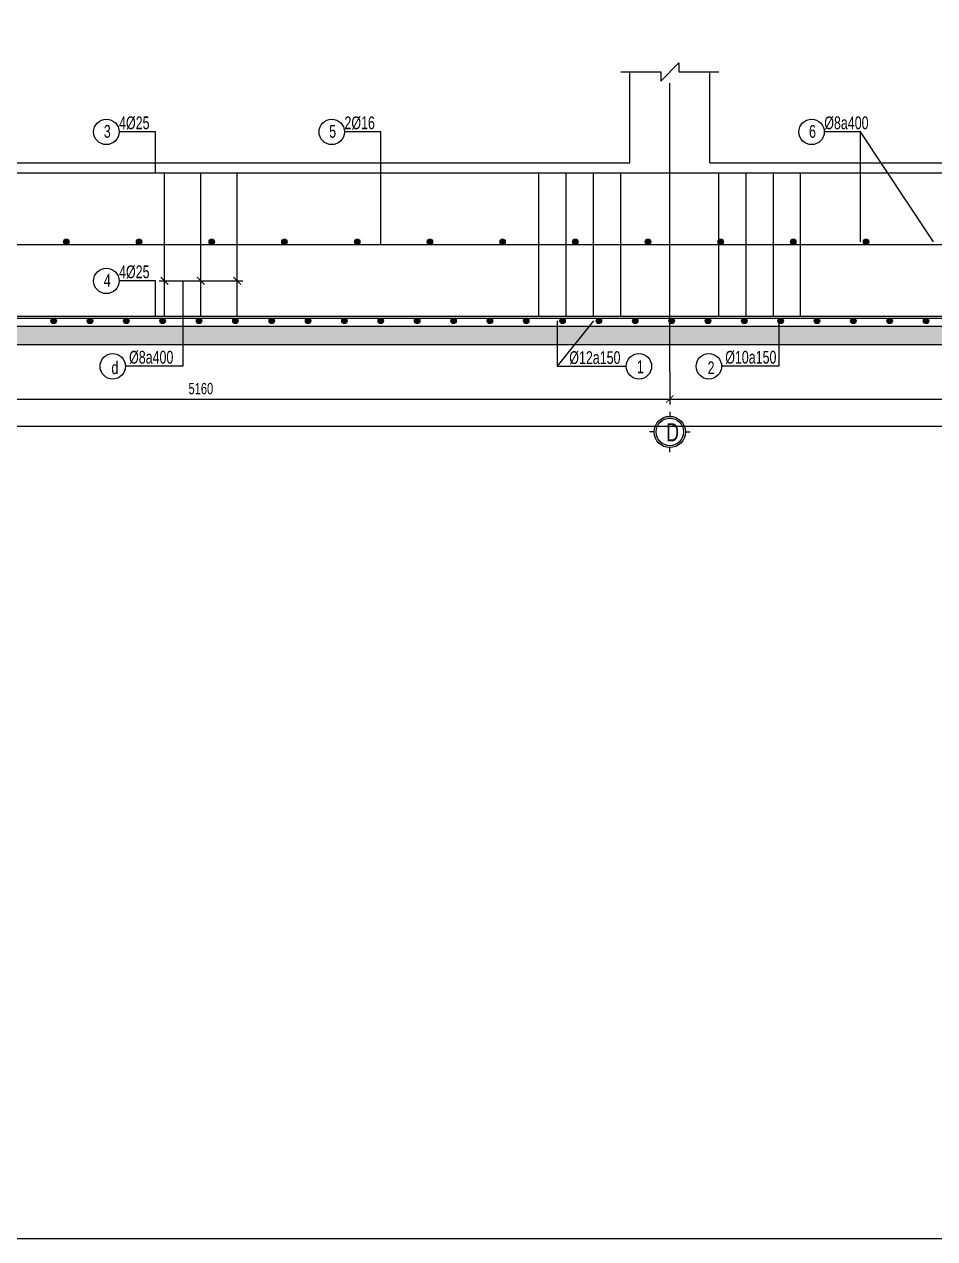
# Model space of a CAD drawing. Header units: inches. Extents: x 442278 to 842836, y -356313 to 59457.
# Drawn here: x 754508 to 759517, y -6372 to 312 of the extents above; entities that cross this region are included whole.
import ezdxf

# ---------------------------------------------------------------- set-up
doc = ezdxf.new("R2010")
doc.units = ezdxf.units.IN
doc.header["$LTSCALE"] = 250
doc.header["$MEASUREMENT"] = 0
doc.linetypes.add('HIDDEN', pattern=[9.525, 6.35, -3.175])
for name, color, linetype in [('LA.BT', 7, 'Continuous'), ('LA.DIM', 251, 'Continuous'), ('LA.DUT', 251, 'HIDDEN'), ('LA.KHAC', 252, 'Continuous'), ('LA.TC', 3, 'Continuous'), ('LA.TD', 30, 'Continuous'), ('LA.TEXT', 60, 'Continuous'), ('XDIT-MANH', 252, 'Continuous')]:
    doc.layers.add(name, color=color, linetype=linetype)
doc.styles.add('S.STEXT', font='arial.ttf', dxfattribs={"width": 0.7})
doc.styles.get("Standard").update_dxf_attribs({"font": 'arial.ttf'})
doc.dimstyles.new('S.DIM25', dxfattribs={"dimtxt": 62.5, "dimasz": 40, "dimexe": 30, "dimexo": 0, "dimgap": 25, "dimtad": 1, "dimdec": 0, "dimzin": 13, "dimdsep": 46, "dimtxsty": 'S.STEXT', "dimblk": 'ARCHTICK', "dimcen": 0, "dimdle": 25, "dimclrd": 251, "dimclre": 251, "dimclrt": 60, "dimadec": 0, "dimazin": 0, "dimtfac": 1, "dimtdec": 0, "dimtix": 1, "dimtmove": 2, "dimatfit": 3, "dimfxl": 1, "dimtolj": 1, "dimtzin": 13, "dimarcsym": 0})
doc.dimstyles.get("Standard").update_dxf_attribs({"dimtxt": 0.18, "dimasz": 0.18, "dimexe": 0.18, "dimexo": 0.0625, "dimgap": 0.09, "dimtad": 0, "dimtih": 1, "dimtoh": 1, "dimdec": 0, "dimzin": 0, "dimdsep": 46, "dimtxsty": 'Standard', "dimcen": 0.09, "dimadec": 8, "dimazin": 0, "dimtfac": 1, "dimtdec": 0, "dimtofl": 0, "dimtmove": 0, "dimatfit": 3, "dimfxl": 1, "dimtolj": 1, "dimtzin": 0, "dimarcsym": 0})
pattern_1 = [(50, (-524983.5074, -464989.659), (7.172601826, -0.62752135), [0.75, -8.25]), (355, (-524983.5074, -464989.659), (-1.387513336, 7.521921337), [0.6, -6.6]), (100.45144446, (-524982.91, -464989.711), (5.785088467, 6.89439991), [0.63740192, -7.01142112]), (46.1842, (-524983.507, -464987.659), (10.672413307, -1.65519281), [1.125, -12.375]), (96.6356355, (-524982.618, -464987.797), (9.34661946, 9.74118601), [0.95610342, -10.5171376]), (351.184164, (-524983.507, -464987.659), (9.34661945, 9.741186), [0.9, -9.90000001]), (21, (-524982.5074, -464988.159), (5.96907052, -4.026188907), [0.75, -8.25]), (326, (-524982.5074, -464988.159), (2.43315332, 7.25150045), [0.6, -6.6]), (71.45144474, (-524982.01, -464988.494), (8.402223767, 3.225311528), [0.6374019, -7.01142112]), (37.5, (-524983.5074, -464989.6588), (0.121598553, 3.3289385383), [0, -6.52, 0, -6.7, 0, -6.625]), (7.5, (-524983.5074, -464989.6588), (2.630695374, 3.944117119), [0, -3.82, 0, -6.37, 0, -2.525]), (327.5, (-524985.7374, -464989.6588), (5.3382243617, -0.2255487173), [0, -2.5, 0, -7.8, 0, -10.35]), (317.5, (-524986.7374, -464989.6588), (5.831861693, 1.001049823), [0, -3.25, 0, -5.18, 0, -7.35])]

# ---------------------------------------------------------------- blocks, each defined once
blk = doc.blocks.new('_ArchTick')
at = {"color": 0, "linetype": 'ByBlock', "const_width": 0.15}
blk.add_lwpolyline([(-0.5, -0.5), (0.5, 0.5)], dxfattribs=at)
blk = doc.blocks.new('*D1187')
at = {"layer": 'DEFPOINTS', "color": 0, "transparency": 16777216}
for p in [(744489.5, -1600.7), (762269.5, -1600.7), (762269.5, -1900.7)]:
    blk.add_point(p, dxfattribs=at)
at = {"layer": 'LA.DIM', "color": 251, "lineweight": -2, "transparency": 16777216}
for p, q in [((744489.5, -1600.7), (744489.5, -1930.7)), ((762269.5, -1600.7), (762269.5, -1930.7)), ((744464.5, -1900.7), (762294.5, -1900.7))]:
    blk.add_line(p, q, dxfattribs=at)
at = {"layer": 'LA.DIM', "color": 251, "lineweight": -2, "transparency": 16777216, "xscale": 40, "yscale": 40, "zscale": 40, "rotation": 180}
blk.add_blockref('_ArchTick', (744489.5, -1900.7), dxfattribs=at)
at = {"layer": 'LA.DIM', "color": 251, "lineweight": -2, "transparency": 16777216, "xscale": 40, "yscale": 40, "zscale": 40}
blk.add_blockref('_ArchTick', (762269.5, -1900.7), dxfattribs=at)
at = {"layer": 'LA.DIM', "color": 60, "transparency": 16777216, "insert": (753379.5, -1843.7), "char_height": 62.5, "attachment_point": 5, "style": 'S.STEXT'}
blk.add_mtext('\\A1;17780', dxfattribs=at)
blk = doc.blocks.new('*D1168')
at = {"layer": 'DEFPOINTS', "color": 0, "transparency": 16777216}
for p in [(744489.5, -1600.7), (762269.5, -1600.7), (762269.5, -1900.7)]:
    blk.add_point(p, dxfattribs=at)
at = {"layer": 'LA.DIM', "color": 251, "lineweight": -2, "transparency": 16777216}
for p, q in [((744489.5, -1600.7), (744489.5, -1930.7)), ((762269.5, -1600.7), (762269.5, -1930.7)), ((744464.5, -1900.7), (762294.5, -1900.7))]:
    blk.add_line(p, q, dxfattribs=at)
at = {"layer": 'LA.DIM', "color": 251, "lineweight": -2, "transparency": 16777216, "xscale": 40, "yscale": 40, "zscale": 40, "rotation": 180}
blk.add_blockref('_ArchTick', (744489.5, -1900.7), dxfattribs=at)
at = {"layer": 'LA.DIM', "color": 251, "lineweight": -2, "transparency": 16777216, "xscale": 40, "yscale": 40, "zscale": 40}
blk.add_blockref('_ArchTick', (762269.5, -1900.7), dxfattribs=at)
at = {"layer": 'LA.DIM', "color": 60, "transparency": 16777216, "insert": (753379.5, -1843.7), "char_height": 62.5, "attachment_point": 5, "style": 'S.STEXT'}
blk.add_mtext('\\A1;17780', dxfattribs=at)
blk = doc.blocks.new('*D1191')
at = {"layer": 'DEFPOINTS', "color": 0, "transparency": 16777216}
for p in [(744489.5, -1600.7), (762269.5, -1600.7), (762269.5, -1900.7)]:
    blk.add_point(p, dxfattribs=at)
at = {"layer": 'LA.DIM', "color": 251, "lineweight": -2, "transparency": 16777216}
for p, q in [((744489.5, -1600.7), (744489.5, -1930.7)), ((762269.5, -1600.7), (762269.5, -1930.7)), ((744464.5, -1900.7), (762294.5, -1900.7))]:
    blk.add_line(p, q, dxfattribs=at)
at = {"layer": 'LA.DIM', "color": 251, "lineweight": -2, "transparency": 16777216, "xscale": 40, "yscale": 40, "zscale": 40, "rotation": 180}
blk.add_blockref('_ArchTick', (744489.5, -1900.7), dxfattribs=at)
at = {"layer": 'LA.DIM', "color": 251, "lineweight": -2, "transparency": 16777216, "xscale": 40, "yscale": 40, "zscale": 40}
blk.add_blockref('_ArchTick', (762269.5, -1900.7), dxfattribs=at)
at = {"layer": 'LA.DIM', "color": 60, "transparency": 16777216, "insert": (753379.5, -1843.7), "char_height": 62.5, "attachment_point": 5, "style": 'S.STEXT'}
blk.add_mtext('\\A1;17780', dxfattribs=at)
blk = doc.blocks.new('*D1188')
at = {"layer": 'DEFPOINTS', "color": 0, "transparency": 16777216}
for p in [(752899.5, -1600.7), (758059.5, -1600.7), (758059.5, -1750.7)]:
    blk.add_point(p, dxfattribs=at)
at = {"layer": 'LA.DIM', "color": 251, "lineweight": -2, "transparency": 16777216}
for p, q in [((752899.5, -1600.7), (752899.5, -1780.7)), ((758059.5, -1600.7), (758059.5, -1780.7)), ((752874.5, -1750.7), (758084.5, -1750.7))]:
    blk.add_line(p, q, dxfattribs=at)
at = {"layer": 'LA.DIM', "color": 251, "lineweight": -2, "transparency": 16777216, "xscale": 40, "yscale": 40, "zscale": 40, "rotation": 180}
blk.add_blockref('_ArchTick', (752899.5, -1750.7), dxfattribs=at)
at = {"layer": 'LA.DIM', "color": 251, "lineweight": -2, "transparency": 16777216, "xscale": 40, "yscale": 40, "zscale": 40}
blk.add_blockref('_ArchTick', (758059.5, -1750.7), dxfattribs=at)
at = {"layer": 'LA.DIM', "color": 60, "transparency": 16777216, "insert": (755479.5, -1693.7), "char_height": 62.5, "attachment_point": 5, "style": 'S.STEXT'}
blk.add_mtext('\\A1;5160', dxfattribs=at)
blk = doc.blocks.new('*D1189')
at = {"layer": 'DEFPOINTS', "color": 0, "transparency": 16777216}
for p in [(744489.5, -1600.7), (762269.5, -1600.7), (762269.5, -1900.7)]:
    blk.add_point(p, dxfattribs=at)
at = {"layer": 'LA.DIM', "color": 251, "lineweight": -2, "transparency": 16777216}
for p, q in [((744489.5, -1600.7), (744489.5, -1930.7)), ((762269.5, -1600.7), (762269.5, -1930.7)), ((744464.5, -1900.7), (762294.5, -1900.7))]:
    blk.add_line(p, q, dxfattribs=at)
at = {"layer": 'LA.DIM', "color": 251, "lineweight": -2, "transparency": 16777216, "xscale": 40, "yscale": 40, "zscale": 40, "rotation": 180}
blk.add_blockref('_ArchTick', (744489.5, -1900.7), dxfattribs=at)
at = {"layer": 'LA.DIM', "color": 251, "lineweight": -2, "transparency": 16777216, "xscale": 40, "yscale": 40, "zscale": 40}
blk.add_blockref('_ArchTick', (762269.5, -1900.7), dxfattribs=at)
at = {"layer": 'LA.DIM', "color": 60, "transparency": 16777216, "insert": (753379.5, -1843.7), "char_height": 62.5, "attachment_point": 5, "style": 'S.STEXT'}
blk.add_mtext('\\A1;17780', dxfattribs=at)
blk = doc.blocks.new('*D1199')
at = {"layer": 'DEFPOINTS', "color": 0, "transparency": 16777216}
for p in [(758059.5, -1600.7), (762269.5, -1600.7), (762269.5, -1750.7)]:
    blk.add_point(p, dxfattribs=at)
at = {"layer": 'LA.DIM', "color": 251, "lineweight": -2, "transparency": 16777216}
for p, q in [((758059.5, -1600.7), (758059.5, -1780.7)), ((762269.5, -1600.7), (762269.5, -1780.7)), ((758034.5, -1750.7), (762294.5, -1750.7))]:
    blk.add_line(p, q, dxfattribs=at)
at = {"layer": 'LA.DIM', "color": 251, "lineweight": -2, "transparency": 16777216, "xscale": 40, "yscale": 40, "zscale": 40, "rotation": 180}
blk.add_blockref('_ArchTick', (758059.5, -1750.7), dxfattribs=at)
at = {"layer": 'LA.DIM', "color": 251, "lineweight": -2, "transparency": 16777216, "xscale": 40, "yscale": 40, "zscale": 40}
blk.add_blockref('_ArchTick', (762269.5, -1750.7), dxfattribs=at)
at = {"layer": 'LA.DIM', "color": 60, "transparency": 16777216, "insert": (760164.5, -1693.7), "char_height": 62.5, "attachment_point": 5, "style": 'S.STEXT'}
blk.add_mtext('\\A1;4210', dxfattribs=at)
blk = doc.blocks.new('*D1200')
at = {"layer": 'DEFPOINTS', "color": 0, "transparency": 16777216}
for p in [(744489.5, -1600.7), (762269.5, -1600.7), (762269.5, -1900.7)]:
    blk.add_point(p, dxfattribs=at)
at = {"layer": 'LA.DIM', "color": 251, "lineweight": -2, "transparency": 16777216}
for p, q in [((744489.5, -1600.7), (744489.5, -1930.7)), ((762269.5, -1600.7), (762269.5, -1930.7)), ((744464.5, -1900.7), (762294.5, -1900.7))]:
    blk.add_line(p, q, dxfattribs=at)
at = {"layer": 'LA.DIM', "color": 251, "lineweight": -2, "transparency": 16777216, "xscale": 40, "yscale": 40, "zscale": 40, "rotation": 180}
blk.add_blockref('_ArchTick', (744489.5, -1900.7), dxfattribs=at)
at = {"layer": 'LA.DIM', "color": 251, "lineweight": -2, "transparency": 16777216, "xscale": 40, "yscale": 40, "zscale": 40}
blk.add_blockref('_ArchTick', (762269.5, -1900.7), dxfattribs=at)
at = {"layer": 'LA.DIM', "color": 60, "transparency": 16777216, "insert": (753379.5, -1843.7), "char_height": 62.5, "attachment_point": 5, "style": 'S.STEXT'}
blk.add_mtext('\\A1;17780', dxfattribs=at)

msp = doc.modelspace()

# ---------------------------------------------------------------- hatches: boundary and pattern name
at = {"layer": 'LA.DIM'}
h = msp.add_hatch(dxfattribs=at)
h.set_pattern_fill('AR-CONC', color=256, style=0)
h.set_pattern_definition(pattern_1)
h.paths.add_polyline_path([(743689.49, -1350.66), (763069.49, -1350.66), (763069.49, -1450.66), (743689.49, -1450.66)], flags=16)
h = msp.add_hatch(dxfattribs=at)
h.set_pattern_fill('AR-CONC', color=256, style=0)
h.set_pattern_definition(pattern_1)
h.paths.add_polyline_path([(743689.49, -1350.66), (763069.49, -1350.66), (763069.49, -1450.66), (743689.49, -1450.66)], flags=16)
h = msp.add_hatch(dxfattribs=at)
h.set_pattern_fill('AR-CONC', color=256, style=0)
h.set_pattern_definition(pattern_1)
h.paths.add_polyline_path([(743689.49, -1350.66), (763069.49, -1350.66), (763069.49, -1450.66), (743689.49, -1450.66)], flags=16)
h = msp.add_hatch(dxfattribs=at)
h.set_pattern_fill('AR-CONC', color=256, style=0)
h.set_pattern_definition(pattern_1)
h.paths.add_polyline_path([(743689.49, -1350.66), (763069.49, -1350.66), (763069.49, -1450.66), (743689.49, -1450.66)], flags=16)
h = msp.add_hatch(dxfattribs=at)
h.set_pattern_fill('AR-CONC', color=256, style=0)
h.set_pattern_definition(pattern_1)
h.paths.add_polyline_path([(743689.49, -1350.66), (763069.49, -1350.66), (763069.49, -1450.66), (743689.49, -1450.66)], flags=16)
at = {"layer": 'LA.KHAC'}
h = msp.add_hatch(color=256, dxfattribs=at)
edge = h.paths.add_edge_path(flags=16)
edge.add_arc((754739.49, -885.66), 15, 0, 360)
h = msp.add_hatch(color=256, dxfattribs=at)
edge = h.paths.add_edge_path(flags=16)
edge.add_arc((755139.49, -885.66), 15, 0, 360)
h = msp.add_hatch(color=256, dxfattribs=at)
edge = h.paths.add_edge_path(flags=16)
edge.add_arc((755539.49, -885.66), 15, 0, 360)
h = msp.add_hatch(color=256, dxfattribs=at)
edge = h.paths.add_edge_path(flags=16)
edge.add_arc((755939.49, -885.66), 15, 0, 360)
h = msp.add_hatch(color=256, dxfattribs=at)
edge = h.paths.add_edge_path(flags=16)
edge.add_arc((756339.49, -885.66), 15, 0, 360)
h = msp.add_hatch(color=256, dxfattribs=at)
edge = h.paths.add_edge_path(flags=16)
edge.add_arc((756739.49, -885.66), 15, 0, 360)
h = msp.add_hatch(color=256, dxfattribs=at)
edge = h.paths.add_edge_path(flags=16)
edge.add_arc((757139.49, -885.66), 15, 0, 360)
h = msp.add_hatch(color=256, dxfattribs=at)
edge = h.paths.add_edge_path(flags=16)
edge.add_arc((757539.49, -885.66), 15, 0, 360)
h = msp.add_hatch(color=256, dxfattribs=at)
edge = h.paths.add_edge_path(flags=16)
edge.add_arc((757939.49, -885.66), 15, 0, 360)
h = msp.add_hatch(color=256, dxfattribs=at)
edge = h.paths.add_edge_path(flags=16)
edge.add_arc((758339.49, -885.66), 15, 0, 360)
h = msp.add_hatch(color=256, dxfattribs=at)
edge = h.paths.add_edge_path(flags=16)
edge.add_arc((758739.49, -885.66), 15, 0, 360)
h = msp.add_hatch(color=256, dxfattribs=at)
edge = h.paths.add_edge_path(flags=16)
edge.add_arc((759139.49, -885.66), 15, 0, 360)
h = msp.add_hatch(color=256, dxfattribs=at)
edge = h.paths.add_edge_path(flags=16)
edge.add_arc((754669.49, -1320.66), 15, 0, 360)
h = msp.add_hatch(color=256, dxfattribs=at)
edge = h.paths.add_edge_path(flags=16)
edge.add_arc((754669.49, -1320.66), 15, 0, 360)
h = msp.add_hatch(color=256, dxfattribs=at)
edge = h.paths.add_edge_path(flags=16)
edge.add_arc((754669.49, -1320.66), 15, 0, 360)
h = msp.add_hatch(color=256, dxfattribs=at)
edge = h.paths.add_edge_path(flags=16)
edge.add_arc((754669.49, -1320.66), 15, 0, 360)
h = msp.add_hatch(color=256, dxfattribs=at)
edge = h.paths.add_edge_path(flags=16)
edge.add_arc((754669.49, -1320.66), 15, 0, 360)
h = msp.add_hatch(color=256, dxfattribs=at)
edge = h.paths.add_edge_path(flags=16)
edge.add_arc((754869.49, -1320.66), 15, 0, 360)
h = msp.add_hatch(color=256, dxfattribs=at)
edge = h.paths.add_edge_path(flags=16)
edge.add_arc((754869.49, -1320.66), 15, 0, 360)
h = msp.add_hatch(color=256, dxfattribs=at)
edge = h.paths.add_edge_path(flags=16)
edge.add_arc((754869.49, -1320.66), 15, 0, 360)
h = msp.add_hatch(color=256, dxfattribs=at)
edge = h.paths.add_edge_path(flags=16)
edge.add_arc((754869.49, -1320.66), 15, 0, 360)
h = msp.add_hatch(color=256, dxfattribs=at)
edge = h.paths.add_edge_path(flags=16)
edge.add_arc((754869.49, -1320.66), 15, 0, 360)
h = msp.add_hatch(color=256, dxfattribs=at)
edge = h.paths.add_edge_path(flags=16)
edge.add_arc((755069.49, -1320.66), 15, 0, 360)
h = msp.add_hatch(color=256, dxfattribs=at)
edge = h.paths.add_edge_path(flags=16)
edge.add_arc((755069.49, -1320.66), 15, 0, 360)
h = msp.add_hatch(color=256, dxfattribs=at)
edge = h.paths.add_edge_path(flags=16)
edge.add_arc((755069.49, -1320.66), 15, 0, 360)
h = msp.add_hatch(color=256, dxfattribs=at)
edge = h.paths.add_edge_path(flags=16)
edge.add_arc((755069.49, -1320.66), 15, 0, 360)
h = msp.add_hatch(color=256, dxfattribs=at)
edge = h.paths.add_edge_path(flags=16)
edge.add_arc((755069.49, -1320.66), 15, 0, 360)
h = msp.add_hatch(color=256, dxfattribs=at)
edge = h.paths.add_edge_path(flags=16)
edge.add_arc((755269.49, -1320.66), 15, 0, 360)
h = msp.add_hatch(color=256, dxfattribs=at)
edge = h.paths.add_edge_path(flags=16)
edge.add_arc((755269.49, -1320.66), 15, 0, 360)
h = msp.add_hatch(color=256, dxfattribs=at)
edge = h.paths.add_edge_path(flags=16)
edge.add_arc((755269.49, -1320.66), 15, 0, 360)
h = msp.add_hatch(color=256, dxfattribs=at)
edge = h.paths.add_edge_path(flags=16)
edge.add_arc((755269.49, -1320.66), 15, 0, 360)
h = msp.add_hatch(color=256, dxfattribs=at)
edge = h.paths.add_edge_path(flags=16)
edge.add_arc((755269.49, -1320.66), 15, 0, 360)
h = msp.add_hatch(color=256, dxfattribs=at)
edge = h.paths.add_edge_path(flags=16)
edge.add_arc((755469.49, -1320.66), 15, 0, 360)
h = msp.add_hatch(color=256, dxfattribs=at)
edge = h.paths.add_edge_path(flags=16)
edge.add_arc((755469.49, -1320.66), 15, 0, 360)
h = msp.add_hatch(color=256, dxfattribs=at)
edge = h.paths.add_edge_path(flags=16)
edge.add_arc((755469.49, -1320.66), 15, 0, 360)
h = msp.add_hatch(color=256, dxfattribs=at)
edge = h.paths.add_edge_path(flags=16)
edge.add_arc((755469.49, -1320.66), 15, 0, 360)
h = msp.add_hatch(color=256, dxfattribs=at)
edge = h.paths.add_edge_path(flags=16)
edge.add_arc((755469.49, -1320.66), 15, 0, 360)
h = msp.add_hatch(color=256, dxfattribs=at)
edge = h.paths.add_edge_path(flags=16)
edge.add_arc((755669.49, -1320.66), 15, 0, 360)
h = msp.add_hatch(color=256, dxfattribs=at)
edge = h.paths.add_edge_path(flags=16)
edge.add_arc((755669.49, -1320.66), 15, 0, 360)
h = msp.add_hatch(color=256, dxfattribs=at)
edge = h.paths.add_edge_path(flags=16)
edge.add_arc((755669.49, -1320.66), 15, 0, 360)
h = msp.add_hatch(color=256, dxfattribs=at)
edge = h.paths.add_edge_path(flags=16)
edge.add_arc((755669.49, -1320.66), 15, 0, 360)
h = msp.add_hatch(color=256, dxfattribs=at)
edge = h.paths.add_edge_path(flags=16)
edge.add_arc((755669.49, -1320.66), 15, 0, 360)
h = msp.add_hatch(color=256, dxfattribs=at)
edge = h.paths.add_edge_path(flags=16)
edge.add_arc((755869.49, -1320.66), 15, 0, 360)
h = msp.add_hatch(color=256, dxfattribs=at)
edge = h.paths.add_edge_path(flags=16)
edge.add_arc((755869.49, -1320.66), 15, 0, 360)
h = msp.add_hatch(color=256, dxfattribs=at)
edge = h.paths.add_edge_path(flags=16)
edge.add_arc((755869.49, -1320.66), 15, 0, 360)
h = msp.add_hatch(color=256, dxfattribs=at)
edge = h.paths.add_edge_path(flags=16)
edge.add_arc((755869.49, -1320.66), 15, 0, 360)
h = msp.add_hatch(color=256, dxfattribs=at)
edge = h.paths.add_edge_path(flags=16)
edge.add_arc((755869.49, -1320.66), 15, 0, 360)
h = msp.add_hatch(color=256, dxfattribs=at)
edge = h.paths.add_edge_path(flags=16)
edge.add_arc((756069.49, -1320.66), 15, 0, 360)
h = msp.add_hatch(color=256, dxfattribs=at)
edge = h.paths.add_edge_path(flags=16)
edge.add_arc((756069.49, -1320.66), 15, 0, 360)
h = msp.add_hatch(color=256, dxfattribs=at)
edge = h.paths.add_edge_path(flags=16)
edge.add_arc((756069.49, -1320.66), 15, 0, 360)
h = msp.add_hatch(color=256, dxfattribs=at)
edge = h.paths.add_edge_path(flags=16)
edge.add_arc((756069.49, -1320.66), 15, 0, 360)
h = msp.add_hatch(color=256, dxfattribs=at)
edge = h.paths.add_edge_path(flags=16)
edge.add_arc((756069.49, -1320.66), 15, 0, 360)
h = msp.add_hatch(color=256, dxfattribs=at)
edge = h.paths.add_edge_path(flags=16)
edge.add_arc((756269.49, -1320.66), 15, 0, 360)
h = msp.add_hatch(color=256, dxfattribs=at)
edge = h.paths.add_edge_path(flags=16)
edge.add_arc((756269.49, -1320.66), 15, 0, 360)
h = msp.add_hatch(color=256, dxfattribs=at)
edge = h.paths.add_edge_path(flags=16)
edge.add_arc((756269.49, -1320.66), 15, 0, 360)
h = msp.add_hatch(color=256, dxfattribs=at)
edge = h.paths.add_edge_path(flags=16)
edge.add_arc((756269.49, -1320.66), 15, 0, 360)
h = msp.add_hatch(color=256, dxfattribs=at)
edge = h.paths.add_edge_path(flags=16)
edge.add_arc((756269.49, -1320.66), 15, 0, 360)
h = msp.add_hatch(color=256, dxfattribs=at)
edge = h.paths.add_edge_path(flags=16)
edge.add_arc((756469.49, -1320.66), 15, 0, 360)
h = msp.add_hatch(color=256, dxfattribs=at)
edge = h.paths.add_edge_path(flags=16)
edge.add_arc((756469.49, -1320.66), 15, 0, 360)
h = msp.add_hatch(color=256, dxfattribs=at)
edge = h.paths.add_edge_path(flags=16)
edge.add_arc((756469.49, -1320.66), 15, 0, 360)
h = msp.add_hatch(color=256, dxfattribs=at)
edge = h.paths.add_edge_path(flags=16)
edge.add_arc((756469.49, -1320.66), 15, 0, 360)
h = msp.add_hatch(color=256, dxfattribs=at)
edge = h.paths.add_edge_path(flags=16)
edge.add_arc((756469.49, -1320.66), 15, 0, 360)
h = msp.add_hatch(color=256, dxfattribs=at)
edge = h.paths.add_edge_path(flags=16)
edge.add_arc((756669.49, -1320.66), 15, 0, 360)
h = msp.add_hatch(color=256, dxfattribs=at)
edge = h.paths.add_edge_path(flags=16)
edge.add_arc((756669.49, -1320.66), 15, 0, 360)
h = msp.add_hatch(color=256, dxfattribs=at)
edge = h.paths.add_edge_path(flags=16)
edge.add_arc((756669.49, -1320.66), 15, 0, 360)
h = msp.add_hatch(color=256, dxfattribs=at)
edge = h.paths.add_edge_path(flags=16)
edge.add_arc((756669.49, -1320.66), 15, 0, 360)
h = msp.add_hatch(color=256, dxfattribs=at)
edge = h.paths.add_edge_path(flags=16)
edge.add_arc((756669.49, -1320.66), 15, 0, 360)
h = msp.add_hatch(color=256, dxfattribs=at)
edge = h.paths.add_edge_path(flags=16)
edge.add_arc((756869.49, -1320.66), 15, 0, 360)
h = msp.add_hatch(color=256, dxfattribs=at)
edge = h.paths.add_edge_path(flags=16)
edge.add_arc((756869.49, -1320.66), 15, 0, 360)
h = msp.add_hatch(color=256, dxfattribs=at)
edge = h.paths.add_edge_path(flags=16)
edge.add_arc((756869.49, -1320.66), 15, 0, 360)
h = msp.add_hatch(color=256, dxfattribs=at)
edge = h.paths.add_edge_path(flags=16)
edge.add_arc((756869.49, -1320.66), 15, 0, 360)
h = msp.add_hatch(color=256, dxfattribs=at)
edge = h.paths.add_edge_path(flags=16)
edge.add_arc((756869.49, -1320.66), 15, 0, 360)
h = msp.add_hatch(color=256, dxfattribs=at)
edge = h.paths.add_edge_path(flags=16)
edge.add_arc((757069.49, -1320.66), 15, 0, 360)
h = msp.add_hatch(color=256, dxfattribs=at)
edge = h.paths.add_edge_path(flags=16)
edge.add_arc((757069.49, -1320.66), 15, 0, 360)
h = msp.add_hatch(color=256, dxfattribs=at)
edge = h.paths.add_edge_path(flags=16)
edge.add_arc((757069.49, -1320.66), 15, 0, 360)
h = msp.add_hatch(color=256, dxfattribs=at)
edge = h.paths.add_edge_path(flags=16)
edge.add_arc((757069.49, -1320.66), 15, 0, 360)
h = msp.add_hatch(color=256, dxfattribs=at)
edge = h.paths.add_edge_path(flags=16)
edge.add_arc((757069.49, -1320.66), 15, 0, 360)
h = msp.add_hatch(color=256, dxfattribs=at)
edge = h.paths.add_edge_path(flags=16)
edge.add_arc((757269.49, -1320.66), 15, 0, 360)
h = msp.add_hatch(color=256, dxfattribs=at)
edge = h.paths.add_edge_path(flags=16)
edge.add_arc((757269.49, -1320.66), 15, 0, 360)
h = msp.add_hatch(color=256, dxfattribs=at)
edge = h.paths.add_edge_path(flags=16)
edge.add_arc((757269.49, -1320.66), 15, 0, 360)
h = msp.add_hatch(color=256, dxfattribs=at)
edge = h.paths.add_edge_path(flags=16)
edge.add_arc((757269.49, -1320.66), 15, 0, 360)
h = msp.add_hatch(color=256, dxfattribs=at)
edge = h.paths.add_edge_path(flags=16)
edge.add_arc((757269.49, -1320.66), 15, 0, 360)
h = msp.add_hatch(color=256, dxfattribs=at)
edge = h.paths.add_edge_path(flags=16)
edge.add_arc((757469.49, -1320.66), 15, 0, 360)
h = msp.add_hatch(color=256, dxfattribs=at)
edge = h.paths.add_edge_path(flags=16)
edge.add_arc((757469.49, -1320.66), 15, 0, 360)
h = msp.add_hatch(color=256, dxfattribs=at)
edge = h.paths.add_edge_path(flags=16)
edge.add_arc((757469.49, -1320.66), 15, 0, 360)
h = msp.add_hatch(color=256, dxfattribs=at)
edge = h.paths.add_edge_path(flags=16)
edge.add_arc((757469.49, -1320.66), 15, 0, 360)
h = msp.add_hatch(color=256, dxfattribs=at)
edge = h.paths.add_edge_path(flags=16)
edge.add_arc((757469.49, -1320.66), 15, 0, 360)
h = msp.add_hatch(color=256, dxfattribs=at)
edge = h.paths.add_edge_path(flags=16)
edge.add_arc((757669.49, -1320.66), 15, 0, 360)
h = msp.add_hatch(color=256, dxfattribs=at)
edge = h.paths.add_edge_path(flags=16)
edge.add_arc((757669.49, -1320.66), 15, 0, 360)
h = msp.add_hatch(color=256, dxfattribs=at)
edge = h.paths.add_edge_path(flags=16)
edge.add_arc((757669.49, -1320.66), 15, 0, 360)
h = msp.add_hatch(color=256, dxfattribs=at)
edge = h.paths.add_edge_path(flags=16)
edge.add_arc((757669.49, -1320.66), 15, 0, 360)
h = msp.add_hatch(color=256, dxfattribs=at)
edge = h.paths.add_edge_path(flags=16)
edge.add_arc((757669.49, -1320.66), 15, 0, 360)
h = msp.add_hatch(color=256, dxfattribs=at)
edge = h.paths.add_edge_path(flags=16)
edge.add_arc((757869.49, -1320.66), 15, 0, 360)
h = msp.add_hatch(color=256, dxfattribs=at)
edge = h.paths.add_edge_path(flags=16)
edge.add_arc((757869.49, -1320.66), 15, 0, 360)
h = msp.add_hatch(color=256, dxfattribs=at)
edge = h.paths.add_edge_path(flags=16)
edge.add_arc((757869.49, -1320.66), 15, 0, 360)
h = msp.add_hatch(color=256, dxfattribs=at)
edge = h.paths.add_edge_path(flags=16)
edge.add_arc((757869.49, -1320.66), 15, 0, 360)
h = msp.add_hatch(color=256, dxfattribs=at)
edge = h.paths.add_edge_path(flags=16)
edge.add_arc((757869.49, -1320.66), 15, 0, 360)
h = msp.add_hatch(color=256, dxfattribs=at)
edge = h.paths.add_edge_path(flags=16)
edge.add_arc((758069.49, -1320.66), 15, 0, 360)
h = msp.add_hatch(color=256, dxfattribs=at)
edge = h.paths.add_edge_path(flags=16)
edge.add_arc((758069.49, -1320.66), 15, 0, 360)
h = msp.add_hatch(color=256, dxfattribs=at)
edge = h.paths.add_edge_path(flags=16)
edge.add_arc((758069.49, -1320.66), 15, 0, 360)
h = msp.add_hatch(color=256, dxfattribs=at)
edge = h.paths.add_edge_path(flags=16)
edge.add_arc((758069.49, -1320.66), 15, 0, 360)
h = msp.add_hatch(color=256, dxfattribs=at)
edge = h.paths.add_edge_path(flags=16)
edge.add_arc((758069.49, -1320.66), 15, 0, 360)
h = msp.add_hatch(color=256, dxfattribs=at)
edge = h.paths.add_edge_path(flags=16)
edge.add_arc((758269.49, -1320.66), 15, 0, 360)
h = msp.add_hatch(color=256, dxfattribs=at)
edge = h.paths.add_edge_path(flags=16)
edge.add_arc((758269.49, -1320.66), 15, 0, 360)
h = msp.add_hatch(color=256, dxfattribs=at)
edge = h.paths.add_edge_path(flags=16)
edge.add_arc((758269.49, -1320.66), 15, 0, 360)
h = msp.add_hatch(color=256, dxfattribs=at)
edge = h.paths.add_edge_path(flags=16)
edge.add_arc((758269.49, -1320.66), 15, 0, 360)
h = msp.add_hatch(color=256, dxfattribs=at)
edge = h.paths.add_edge_path(flags=16)
edge.add_arc((758269.49, -1320.66), 15, 0, 360)
h = msp.add_hatch(color=256, dxfattribs=at)
edge = h.paths.add_edge_path(flags=16)
edge.add_arc((758469.49, -1320.66), 15, 0, 360)
h = msp.add_hatch(color=256, dxfattribs=at)
edge = h.paths.add_edge_path(flags=16)
edge.add_arc((758469.49, -1320.66), 15, 0, 360)
h = msp.add_hatch(color=256, dxfattribs=at)
edge = h.paths.add_edge_path(flags=16)
edge.add_arc((758469.49, -1320.66), 15, 0, 360)
h = msp.add_hatch(color=256, dxfattribs=at)
edge = h.paths.add_edge_path(flags=16)
edge.add_arc((758469.49, -1320.66), 15, 0, 360)
h = msp.add_hatch(color=256, dxfattribs=at)
edge = h.paths.add_edge_path(flags=16)
edge.add_arc((758469.49, -1320.66), 15, 0, 360)
h = msp.add_hatch(color=256, dxfattribs=at)
edge = h.paths.add_edge_path(flags=16)
edge.add_arc((758669.49, -1320.66), 15, 0, 360)
h = msp.add_hatch(color=256, dxfattribs=at)
edge = h.paths.add_edge_path(flags=16)
edge.add_arc((758669.49, -1320.66), 15, 0, 360)
h = msp.add_hatch(color=256, dxfattribs=at)
edge = h.paths.add_edge_path(flags=16)
edge.add_arc((758669.49, -1320.66), 15, 0, 360)
h = msp.add_hatch(color=256, dxfattribs=at)
edge = h.paths.add_edge_path(flags=16)
edge.add_arc((758669.49, -1320.66), 15, 0, 360)
h = msp.add_hatch(color=256, dxfattribs=at)
edge = h.paths.add_edge_path(flags=16)
edge.add_arc((758669.49, -1320.66), 15, 0, 360)
h = msp.add_hatch(color=256, dxfattribs=at)
edge = h.paths.add_edge_path(flags=16)
edge.add_arc((758869.49, -1320.66), 15, 0, 360)
h = msp.add_hatch(color=256, dxfattribs=at)
edge = h.paths.add_edge_path(flags=16)
edge.add_arc((758869.49, -1320.66), 15, 0, 360)
h = msp.add_hatch(color=256, dxfattribs=at)
edge = h.paths.add_edge_path(flags=16)
edge.add_arc((758869.49, -1320.66), 15, 0, 360)
h = msp.add_hatch(color=256, dxfattribs=at)
edge = h.paths.add_edge_path(flags=16)
edge.add_arc((758869.49, -1320.66), 15, 0, 360)
h = msp.add_hatch(color=256, dxfattribs=at)
edge = h.paths.add_edge_path(flags=16)
edge.add_arc((758869.49, -1320.66), 15, 0, 360)
h = msp.add_hatch(color=256, dxfattribs=at)
edge = h.paths.add_edge_path(flags=16)
edge.add_arc((759069.49, -1320.66), 15, 0, 360)
h = msp.add_hatch(color=256, dxfattribs=at)
edge = h.paths.add_edge_path(flags=16)
edge.add_arc((759069.49, -1320.66), 15, 0, 360)
h = msp.add_hatch(color=256, dxfattribs=at)
edge = h.paths.add_edge_path(flags=16)
edge.add_arc((759069.49, -1320.66), 15, 0, 360)
h = msp.add_hatch(color=256, dxfattribs=at)
edge = h.paths.add_edge_path(flags=16)
edge.add_arc((759069.49, -1320.66), 15, 0, 360)
h = msp.add_hatch(color=256, dxfattribs=at)
edge = h.paths.add_edge_path(flags=16)
edge.add_arc((759069.49, -1320.66), 15, 0, 360)
h = msp.add_hatch(color=256, dxfattribs=at)
edge = h.paths.add_edge_path(flags=16)
edge.add_arc((759269.49, -1320.66), 15, 0, 360)
h = msp.add_hatch(color=256, dxfattribs=at)
edge = h.paths.add_edge_path(flags=16)
edge.add_arc((759269.49, -1320.66), 15, 0, 360)
h = msp.add_hatch(color=256, dxfattribs=at)
edge = h.paths.add_edge_path(flags=16)
edge.add_arc((759269.49, -1320.66), 15, 0, 360)
h = msp.add_hatch(color=256, dxfattribs=at)
edge = h.paths.add_edge_path(flags=16)
edge.add_arc((759269.49, -1320.66), 15, 0, 360)
h = msp.add_hatch(color=256, dxfattribs=at)
edge = h.paths.add_edge_path(flags=16)
edge.add_arc((759269.49, -1320.66), 15, 0, 360)
h = msp.add_hatch(color=256, dxfattribs=at)
edge = h.paths.add_edge_path(flags=16)
edge.add_arc((759469.49, -1320.66), 15, 0, 360)
h = msp.add_hatch(color=256, dxfattribs=at)
edge = h.paths.add_edge_path(flags=16)
edge.add_arc((759469.49, -1320.66), 15, 0, 360)
h = msp.add_hatch(color=256, dxfattribs=at)
edge = h.paths.add_edge_path(flags=16)
edge.add_arc((759469.49, -1320.66), 15, 0, 360)
h = msp.add_hatch(color=256, dxfattribs=at)
edge = h.paths.add_edge_path(flags=16)
edge.add_arc((759469.49, -1320.66), 15, 0, 360)
h = msp.add_hatch(color=256, dxfattribs=at)
edge = h.paths.add_edge_path(flags=16)
edge.add_arc((759469.49, -1320.66), 15, 0, 360)

# ---------------------------------------------------------------- linework, layer by layer
at = {"layer": 'LA.BT'}
for p, q in [((757839.49, -450.66), (757839.49, 49.34)), ((758279.49, -450.66), (758279.49, 49.34)), ((753119.49, -450.66), (757839.49, -450.66)), ((758279.49, -450.66), (762049.49, -450.66)), ((743789.49, -1350.66), (762969.49, -1350.66)), ((743789.49, -1350.66), (762969.49, -1350.66)), ((743789.49, -1350.66), (762969.49, -1350.66)), ((743789.49, -1350.66), (762969.49, -1350.66)), ((743789.49, -1350.66), (762969.49, -1350.66))]:
    msp.add_line(p, q, dxfattribs=at)
at = {"layer": 'LA.BT', "linetype": 'Continuous'}
msp.add_circle((758059.49, -1932.07), 75.6, dxfattribs=at)
at = {"layer": 'LA.DIM'}
for p, q in [((755249.49, -1100.66), (755709.49, -1100.66)), ((755259.49, -1080.66), (755299.49, -1120.66)), ((755459.49, -1080.66), (755499.49, -1120.66)), ((755659.49, -1080.66), (755699.49, -1120.66))]:
    msp.add_line(p, q, dxfattribs=at)
at = {"layer": 'LA.DUT'}
msp.add_line((758059.49, -1600.66), (758059.49, 199.34), dxfattribs=at)
at = {"layer": 'LA.KHAC', "linetype": 'Continuous'}
for p, q in [((758059.49, -1820.66), (758059.49, -1846.1)), ((757973.52, -1932.07), (757948.08, -1932.07)), ((758145.46, -1932.07), (758170.91, -1932.07)), ((758059.49, -2043.49), (758059.49, -2018.05))]:
    msp.add_line(p, q, dxfattribs=at)
at = {"layer": 'LA.KHAC'}
for points in [[(757789.49, 49.34), (758009.49, 49.34), (758009.49, -0.66), (758109.49, 99.34), (758109.49, 49.34), (758329.49, 49.34)], [(743789.49, -1350.66), (743689.49, -1350.66), (743689.49, -1450.66), (763069.49, -1450.66), (763069.49, -1350.66), (762969.49, -1350.66)], [(743789.49, -1350.66), (743689.49, -1350.66), (743689.49, -1450.66), (763069.49, -1450.66), (763069.49, -1350.66), (762969.49, -1350.66)], [(743789.49, -1350.66), (743689.49, -1350.66), (743689.49, -1450.66), (763069.49, -1450.66), (763069.49, -1350.66), (762969.49, -1350.66)], [(743789.49, -1350.66), (743689.49, -1350.66), (743689.49, -1450.66), (763069.49, -1450.66), (763069.49, -1350.66), (762969.49, -1350.66)], [(743789.49, -1350.66), (743689.49, -1350.66), (743689.49, -1450.66), (763069.49, -1450.66), (763069.49, -1350.66), (762969.49, -1350.66)]]:
    msp.add_lwpolyline(points, dxfattribs=at)
for centre in [(754959.49, -280.66), (756199.49, -280.66), (758839.49, -280.66), (754959.49, -1100.66), (754994.49, -1570.66), (757889.49, -1570.66), (758274.49, -1570.66)]:
    msp.add_circle(centre, 70, dxfattribs=at)
at = {"layer": 'LA.KHAC', "linetype": 'Continuous'}
msp.add_circle((758059.49, -1932.07), 85.97, dxfattribs=at)
at = {"layer": 'LA.TC'}
msp.add_line((744324.49, -900.66), (762434.49, -900.66), dxfattribs=at)
msp.add_lwpolyline([(744324.49, -1295.66), (744324.49, -575.66, -0.4142112), (744394.49, -505.66), (762364.49, -505.66, -0.4142112), (762434.49, -575.66), (762434.49, -1295.66)], format="xyb", dxfattribs=at)
for points in [[(744364.49, -1265.66), (744324.49, -1295.66), (762434.49, -1295.66), (762394.49, -1265.66)], [(743859.49, -1275.66), (743819.49, -1305.66), (762939.49, -1305.66), (762899.49, -1275.66)]]:
    msp.add_lwpolyline(points, dxfattribs=at)
for centre in [(754739.49, -885.66), (755139.49, -885.66), (755539.49, -885.66), (755939.49, -885.66), (756339.49, -885.66), (756739.49, -885.66), (757139.49, -885.66), (757539.49, -885.66), (757939.49, -885.66), (758339.49, -885.66), (758739.49, -885.66), (759139.49, -885.66), (754669.49, -1320.66), (754669.49, -1320.66), (754669.49, -1320.66), (754669.49, -1320.66), (754669.49, -1320.66), (754869.49, -1320.66), (754869.49, -1320.66), (754869.49, -1320.66), (754869.49, -1320.66), (754869.49, -1320.66), (755069.49, -1320.66), (755069.49, -1320.66), (755069.49, -1320.66), (755069.49, -1320.66), (755069.49, -1320.66), (755269.49, -1320.66), (755269.49, -1320.66), (755269.49, -1320.66), (755269.49, -1320.66), (755269.49, -1320.66), (755469.49, -1320.66), (755469.49, -1320.66), (755469.49, -1320.66), (755469.49, -1320.66), (755469.49, -1320.66), (755669.49, -1320.66), (755669.49, -1320.66), (755669.49, -1320.66), (755669.49, -1320.66), (755669.49, -1320.66), (755869.49, -1320.66), (755869.49, -1320.66), (755869.49, -1320.66), (755869.49, -1320.66), (755869.49, -1320.66), (756069.49, -1320.66), (756069.49, -1320.66), (756069.49, -1320.66), (756069.49, -1320.66), (756069.49, -1320.66), (756269.49, -1320.66), (756269.49, -1320.66), (756269.49, -1320.66), (756269.49, -1320.66), (756269.49, -1320.66), (756469.49, -1320.66), (756469.49, -1320.66), (756469.49, -1320.66), (756469.49, -1320.66), (756469.49, -1320.66), (756669.49, -1320.66), (756669.49, -1320.66), (756669.49, -1320.66), (756669.49, -1320.66), (756669.49, -1320.66), (756869.49, -1320.66), (756869.49, -1320.66), (756869.49, -1320.66), (756869.49, -1320.66), (756869.49, -1320.66), (757069.49, -1320.66), (757069.49, -1320.66), (757069.49, -1320.66), (757069.49, -1320.66), (757069.49, -1320.66), (757269.49, -1320.66), (757269.49, -1320.66), (757269.49, -1320.66), (757269.49, -1320.66), (757269.49, -1320.66), (757469.49, -1320.66), (757469.49, -1320.66), (757469.49, -1320.66), (757469.49, -1320.66), (757469.49, -1320.66), (757669.49, -1320.66), (757669.49, -1320.66), (757669.49, -1320.66), (757669.49, -1320.66), (757669.49, -1320.66), (757869.49, -1320.66), (757869.49, -1320.66), (757869.49, -1320.66), (757869.49, -1320.66), (757869.49, -1320.66), (758069.49, -1320.66), (758069.49, -1320.66), (758069.49, -1320.66), (758069.49, -1320.66), (758069.49, -1320.66), (758269.49, -1320.66), (758269.49, -1320.66), (758269.49, -1320.66), (758269.49, -1320.66), (758269.49, -1320.66), (758469.49, -1320.66), (758469.49, -1320.66), (758469.49, -1320.66), (758469.49, -1320.66), (758469.49, -1320.66), (758669.49, -1320.66), (758669.49, -1320.66), (758669.49, -1320.66), (758669.49, -1320.66), (758669.49, -1320.66), (758869.49, -1320.66), (758869.49, -1320.66), (758869.49, -1320.66), (758869.49, -1320.66), (758869.49, -1320.66), (759069.49, -1320.66), (759069.49, -1320.66), (759069.49, -1320.66), (759069.49, -1320.66), (759069.49, -1320.66), (759269.49, -1320.66), (759269.49, -1320.66), (759269.49, -1320.66), (759269.49, -1320.66), (759269.49, -1320.66), (759469.49, -1320.66), (759469.49, -1320.66), (759469.49, -1320.66), (759469.49, -1320.66), (759469.49, -1320.66)]:
    msp.add_circle(centre, 15, dxfattribs=at)
at = {"layer": 'LA.TD'}
for p, q in [((755279.49, -1295.66), (755279.49, -505.66)), ((755479.49, -1295.66), (755479.49, -505.66)), ((755679.49, -1295.66), (755679.49, -505.66)), ((757339.49, -1295.66), (757339.49, -505.66)), ((757489.49, -1295.66), (757489.49, -505.66)), ((757639.49, -1295.66), (757639.49, -505.66)), ((757789.49, -1295.66), (757789.49, -505.66)), ((758329.49, -1295.66), (758329.49, -505.66)), ((758479.49, -1295.66), (758479.49, -505.66)), ((758629.49, -1295.66), (758629.49, -505.66)), ((758779.49, -1295.66), (758779.49, -505.66))]:
    msp.add_line(p, q, dxfattribs=at)
at = {"layer": 'XDIT-MANH'}
msp.add_lwpolyline([(738532.78, 16527.31), (770436.77, 16527.31), (770436.77, -6372.17), (738532.78, -6372.17)], close=True, dxfattribs=at)

# ---------------------------------------------------------------- texts
at = {"layer": 'LA.TEXT', "style": 'S.STEXT', "width": 0.7}
for s, height, p in [('4%%c25', 70, (755029.49, -265.66)), ('2%%c16', 70, (756269.49, -265.66)), ('%%c8a400', 70, (758909.49, -265.66)), ('3', 70, (754945.49, -312.66)), ('5', 70, (756185.49, -312.66)), ('6', 70, (758825.49, -312.66)), ('4', 70, (754945.49, -1132.66)), ('4%%c25', 70, (755029.49, -1085.66)), ('%%c8a400', 70, (755084.49, -1555.66)), ('%%c12a150', 70, (757506.49, -1557.66)), ('%%c10a150', 70, (758364.49, -1555.66)), ('d', 70, (754987.49, -1613.66)), ('1', 70, (757878.49, -1608.66)), ('2', 70, (758267.49, -1613.66)), ('D', 100, (758039.49, -1983.66))]:
    msp.add_text(s, height=height, dxfattribs=at).set_placement(p)

# ---------------------------------------------------------------- dimensions: what is measured, and where the dimension line sits
at = {"layer": 'LA.DIM'}
for base, p1, p2, picture, middle in [((762269.49, -1900.66), (744489.49, -1600.66), (762269.49, -1600.66), '*D1187', (753379.49, -1843.75)), ((762269.49, -1900.66), (744489.49, -1600.66), (762269.49, -1600.66), '*D1168', (753379.49, -1843.75)), ((762269.49, -1900.66), (744489.49, -1600.66), (762269.49, -1600.66), '*D1191', (753379.49, -1843.75)), ((762269.49, -1900.66), (744489.49, -1600.66), (762269.49, -1600.66), '*D1189', (753379.49, -1843.75)), ((762269.49, -1900.66), (744489.49, -1600.66), (762269.49, -1600.66), '*D1200', (753379.49, -1843.75)), ((758059.49, -1750.66), (752899.49, -1600.66), (758059.49, -1600.66), '*D1188', (755479.49, -1693.75)), ((762269.49, -1750.66), (758059.49, -1600.66), (762269.49, -1600.66), '*D1199', (760164.49, -1693.75))]:
    dim = msp.add_linear_dim(base=base, p1=p1, p2=p2, dimstyle='S.DIM25', dxfattribs=at)
    dim.commit()
    dim.dimension.update_dxf_attribs({"geometry": picture, "text_midpoint": middle})

# ---------------------------------------------------------------- leaders
for points in [[(755229.49, -505.66), (755229.49, -280.66), (755029.49, -280.66)], [(756469.49, -900.66), (756469.49, -280.66), (756269.49, -280.66)], [(759109.49, -885.66), (759109.49, -280.66), (758909.49, -280.66)], [(759509.49, -885.66), (759109.49, -280.66), (758909.49, -280.66)], [(755229.49, -1295.66), (755229.49, -1100.66), (755029.49, -1100.66)], [(755379.49, -1100.66), (755379.49, -1570.66), (755064.49, -1570.66)], [(757439.49, -1320.66), (757439.49, -1570.66), (757819.49, -1570.66)], [(757639.49, -1320.66), (757439.49, -1570.66), (757819.49, -1570.66)], [(758659.49, -1305.66), (758659.49, -1570.66), (758344.49, -1570.66)]]:
    msp.add_leader(points, dimstyle='Standard', dxfattribs=at)

doc.saveas('drawing.dxf')
